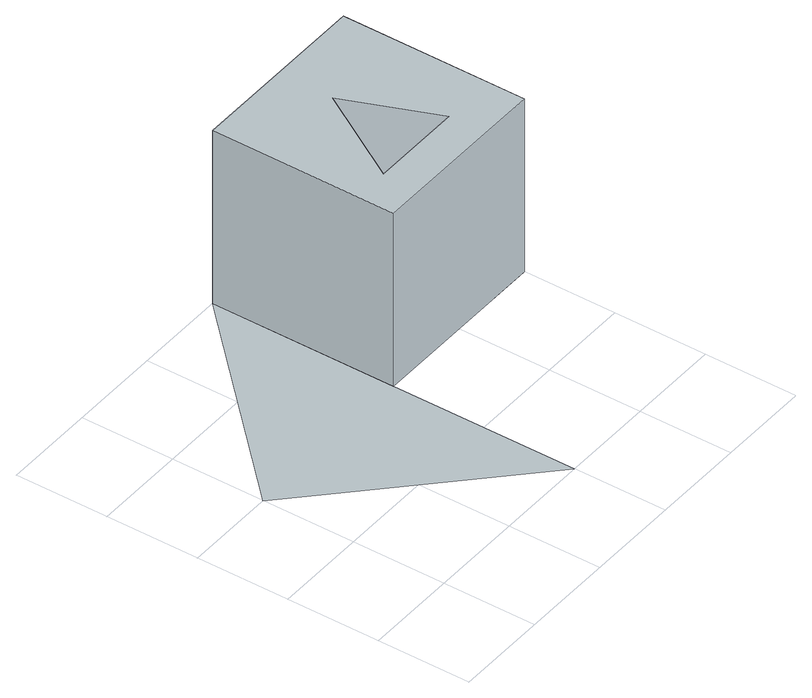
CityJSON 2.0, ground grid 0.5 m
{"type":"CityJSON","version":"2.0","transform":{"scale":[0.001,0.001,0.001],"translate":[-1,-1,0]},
"CityObjects":{
"object1":{"type":"GenericCityObject","geometry":[{"type":"MultiSurface","lod":"1","boundaries":[[[0,1,2,3],[4,5,6]],[[7,8,9,10],[11,12,13]],[[0,3,8,7]],[[3,2,9,8]],[[4,6,12,11]],[[5,4,11,13]],[[2,1,10,9]],[[1,0,7,10]],[[6,5,13,12]],[[0,1,14,15]]]}]}
},
"vertices":[
[1000,1000,0],[1000,2000,0],[2000,2000,0],[2000,1000,0],[1200,1200,0],[1700,1200,0],[1500,1700,0],[1000,1000,1000],[2000,1000,1000],[2000,2000,1000],[1000,2000,1000],[1200,1200,1000],[1500,1700,1000],[1700,1200,1000],[0,1000,0],[1000,0,0]
]}
